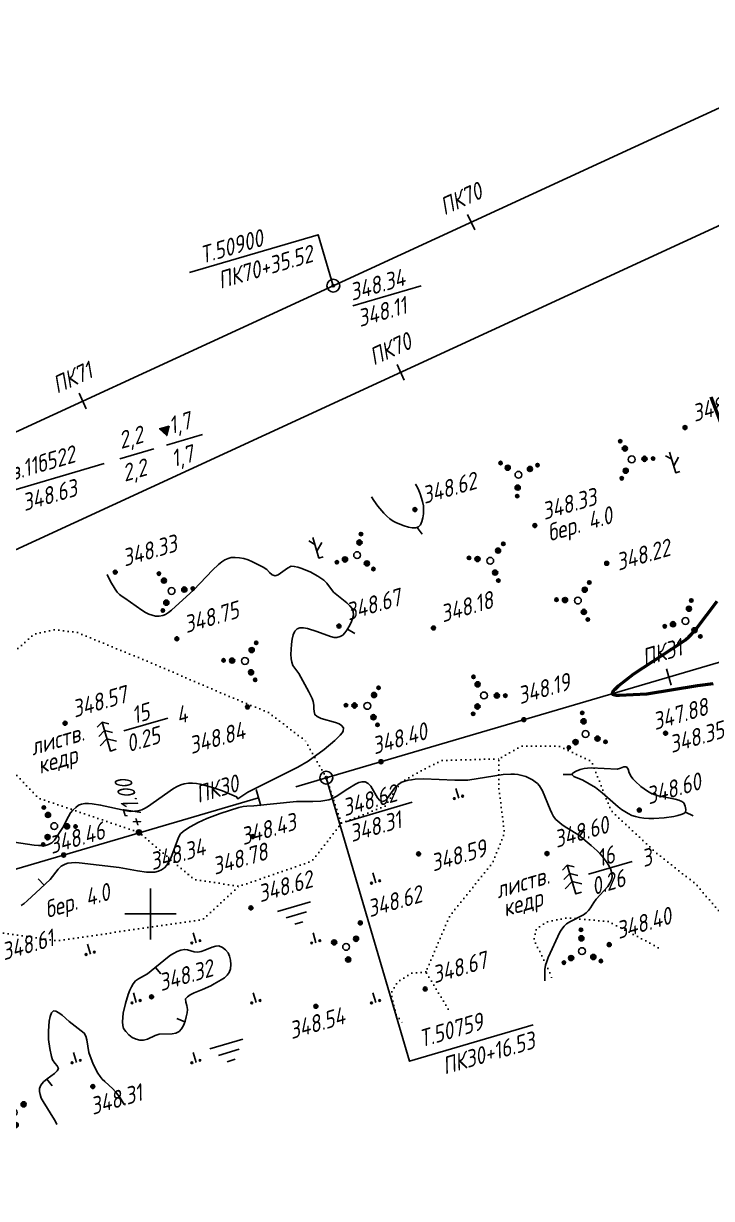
# Model space of a CAD drawing. Extents: x 1515794 to 1517806, y 2183977 to 2184820.
# Drawn here: x 1516770.3 to 1516931.2, y 2184333.5 to 2184608.2 of the extents above; entities that cross this region are included whole.
import ezdxf
from ezdxf.enums import TextEntityAlignment as Align

# ---------------------------------------------------------------- set-up
doc = ezdxf.new("R2010")
doc.units = 0
doc.linetypes.add('ИИDot', pattern=[1, 0, -1])
for name, color, linetype, lineweight in [('ИИ_БОЛОТО_025', 3, 'Continuous', 25), ('ИИ_ГЕОПУНКТ_025', 7, 'Continuous', 25), ('ИИ_ГЕОСЕТКА_025', 3, 'Continuous', 25), ('ИИ_КОНТУР_025', 7, 'ИИDot', 25), ('ИИ_ОТМЕТКА_025', 7, 'Continuous', 25), ('ИИ_ПИКЕТАЖ_025', 7, 'Continuous', 25), ('ИИ_РЕЛЬЕФ_025', 34, 'Continuous', 25), ('ИИ_РЕЛЬЕФ_050', 34, 'Continuous', 50), ('ИИ_СКВАЖИНА_025', 7, 'Continuous', 25), ('ИИ_ТЕКСТ_025', 7, 'Continuous', 25), ('ИИ_ТРАССА_АД_025', 1, 'Continuous', 25), ('ИИ_ТРАССА_ЛЭП_025', 7, 'Continuous', 25), ('ИИ_ТРАССА_ТРУБ_025', 7, 'Continuous', 25), ('ИИ_УГОДЬЯ_025', 7, 'Continuous', 25)]:
    doc.layers.add(name, color=color, linetype=linetype, lineweight=lineweight)
doc.styles.add('VNIPISIMPLEXCUR', font='simplex.shx', dxfattribs={"width": 0.8, "oblique": 15})

# ---------------------------------------------------------------- blocks, each defined once
blk = doc.blocks.new('ИИ053951')
at = {"linetype": 'Continuous', "lineweight": 25}
h = blk.add_hatch(color=0, dxfattribs=at)
edge = h.paths.add_edge_path()
edge.add_arc((-1.4, 0.53), 0.3, 0, 360)
h = blk.add_hatch(color=0, dxfattribs=at)
edge = h.paths.add_edge_path()
edge.add_arc((1.16, 0.95), 0.3, 0, 360)
h = blk.add_hatch(color=0, dxfattribs=at)
edge = h.paths.add_edge_path()
edge.add_arc((0.24, -1.48), 0.3, 0, 360)
at = {"color": 0, "linetype": 'Continuous', "lineweight": 25}
for centre, radius in [((-1.4, 0.53), 0.3), ((0, 0), 0.4), ((1.16, 0.95), 0.3), ((0.24, -1.48), 0.3)]:
    blk.add_circle(centre, radius, dxfattribs=at)
blk = doc.blocks.new('ИИ053952')
at = {"linetype": 'Continuous', "lineweight": 25}
h = blk.add_hatch(color=0, dxfattribs=at)
edge = h.paths.add_edge_path()
edge.add_arc((-1.31, 2.13), 0.2, 0, 360)
h = blk.add_hatch(color=0, dxfattribs=at)
edge = h.paths.add_edge_path()
edge.add_arc((-0.79, 1.28), 0.3, 0, 360)
h = blk.add_hatch(color=0, dxfattribs=at)
edge = h.paths.add_edge_path()
edge.add_arc((1.5, 0.04), 0.3, 0, 360)
h = blk.add_hatch(color=0, dxfattribs=at)
edge = h.paths.add_edge_path()
edge.add_arc((2.5, 0.07), 0.2, 0, 360)
h = blk.add_hatch(color=0, dxfattribs=at)
edge = h.paths.add_edge_path()
edge.add_arc((-0.71, -1.32), 0.3, 0, 360)
h = blk.add_hatch(color=0, dxfattribs=at)
edge = h.paths.add_edge_path()
edge.add_arc((-1.19, -2.2), 0.2, 0, 360)
at = {"color": 0, "linetype": 'Continuous', "lineweight": 25}
for centre, radius in [((-1.31, 2.13), 0.2), ((-0.79, 1.28), 0.3), ((0, 0), 0.4), ((1.5, 0.04), 0.3), ((2.5, 0.07), 0.2), ((-0.71, -1.32), 0.3), ((-1.19, -2.2), 0.2)]:
    blk.add_circle(centre, radius, dxfattribs=at)
blk = doc.blocks.new('ИИ05407')
at = {"linetype": 'Continuous', "lineweight": 25}
h = blk.add_hatch(color=0, dxfattribs=at)
edge = h.paths.add_edge_path()
edge.add_arc((-0.5, 0.1), 0.1, 0, 360)
h = blk.add_hatch(color=0, dxfattribs=at)
edge = h.paths.add_edge_path()
edge.add_arc((0.5, 0.1), 0.1, 0, 360)
at = {"color": 0, "linetype": 'Continuous', "lineweight": 25}
blk.add_lwpolyline([(0, 0), (0, 1.2)], dxfattribs=at)
for centre in [(-0.5, 0.1), (0.5, 0.1)]:
    blk.add_circle(centre, 0.1, dxfattribs=at)
blk = doc.blocks.new('PICKET')
at = {"color": 0, "linetype": 'Continuous', "lineweight": 25}
for p, q in [((-0.23, 0), (0.23, 0)), ((0, 0.23), (0, -0.23))]:
    blk.add_line(p, q, dxfattribs=at)
blk.add_circle((0, 0), 0.23, dxfattribs=at)
at = {"color": 0, "linetype": 'Continuous', "style": 'VNIPISIMPLEXCUR', "oblique": 15, "width": 0.8}
blk.add_attdef('OTMETKA', (1.25, 0.3), '', height=2, dxfattribs=at)
at = {"color": 8, "linetype": 'Continuous', "style": 'VNIPISIMPLEXCUR', "oblique": 15, "width": 0.8, "flags": 1}
blk.add_attdef('NOMER', (1.25, -2.7), '', height=2, dxfattribs=at)
blk = doc.blocks.new('ИИ053672А')
at = {"color": 0, "linetype": 'Continuous'}
for points in [[(0.7, 3.1), (0, 3.5), (-0.7, 3.1)], [(0, 3.5), (0, 0), (0.7, 0)], [(1, 0.92), (0, 1.5), (-1, 0.92)], [(0.85, 2.01), (0, 2.5), (-0.85, 2.01)]]:
    blk.add_lwpolyline(points, dxfattribs=at)
at = {"color": 0, "linetype": 'Continuous', "style": 'VNIPISIMPLEXCUR', "oblique": 15, "width": 0.8}
blk.add_attdef('RACE1', text='', height=2, dxfattribs=at).set_placement((-2, 2.25), align=Align.RIGHT)
blk.add_attdef('HEIGHT', (2, 2.25), '', height=2, dxfattribs=at)
blk.add_attdef('DISTANCE', text='', height=2, dxfattribs=at).set_placement((8.5, 1.75), align=Align.MIDDLE_LEFT)
blk.add_attdef('RACE2', text='', height=2, dxfattribs=at).set_placement((-2, 1.25), align=Align.TOP_RIGHT)
blk.add_attdef('THICKNESS', text='', height=2, dxfattribs=at).set_placement((2, 1.25), align=Align.TOP_LEFT)
blk = doc.blocks.new('ИИ05383')
at = {"color": 0, "linetype": 'Continuous', "lineweight": 25}
for points in [[(0, 1.66), (-0.59, 2.25)], [(0.5, 0), (0, 0), (0, 2.5)], [(0, 0.83), (0.83, 1.66)]]:
    blk.add_lwpolyline(points, dxfattribs=at)
blk = doc.blocks.new('ИИ05468')
at = {"color": 0, "linetype": 'Continuous', "lineweight": 25}
for points in [[(-2, 1), (2, 1)], [(-1.25, 0), (1.25, 0)], [(-0.5, -1), (0.5, -1)]]:
    blk.add_lwpolyline(points, dxfattribs=at)
blk = doc.blocks.new('ИИ050052Р')
at = {"linetype": 'Continuous', "lineweight": 25}
h = blk.add_hatch(color=0, dxfattribs=at)
edge = h.paths.add_edge_path()
edge.add_arc((0, 0), 0.15, 0, 360)
at = {"color": 0, "linetype": 'Continuous', "lineweight": 25}
for radius in [0.75, 0.15]:
    blk.add_circle((0, 0), radius, dxfattribs=at)
at = {"color": 0, "linetype": 'Continuous', "style": 'VNIPISIMPLEXCUR', "oblique": 15, "width": 0.8}
for tag, p in [('CENTRE', (1.45, 0.7)), ('HEIGHT', (1.45, -2.7))]:
    blk.add_attdef(tag, p, '', height=2, dxfattribs=at)
for tag, p in [('NUMBER', (-2, -1)), ('STATIONING', (-2, -4.4)), ('ALPHA', (-2, -7.8))]:
    blk.add_attdef(tag, text='', height=2, dxfattribs=at).set_placement(p, align=Align.RIGHT)
at = {"color": 253, "linetype": 'Continuous', "style": 'VNIPISIMPLEXCUR', "oblique": 15, "width": 0.8, "flags": 1}
blk.add_attdef('NOTE', text='', height=1.6, dxfattribs=at).set_placement((-2, -10.8), align=Align.RIGHT)
blk = doc.blocks.new('ИИ15001')
at = {"color": 0, "linetype": 'Continuous', "lineweight": 25}
blk.add_lwpolyline([(0, 1), (0, -1)], dxfattribs=at)
at = {"color": 0, "linetype": 'Continuous', "lineweight": 25, "style": 'VNIPISIMPLEXCUR', "oblique": 15, "width": 0.8}
blk.add_attdef('STATIONING', text='', height=2, dxfattribs=at).set_placement((0, 2), align=Align.CENTER)
at = {"color": 7, "linetype": 'Continuous', "lineweight": 25, "style": 'VNIPISIMPLEXCUR', "oblique": 15, "width": 0.8}
blk.add_attdef('HEIGHT', text='', height=2, dxfattribs=at).set_placement((0, -2), align=Align.TOP_CENTER)
blk = doc.blocks.new('ИИ15002')
at = {"linetype": 'Continuous', "lineweight": 25}
h = blk.add_hatch(color=0, dxfattribs=at)
edge = h.paths.add_edge_path()
edge.add_arc((0, 0), 0.3, 0, 360)
at = {"color": 0, "linetype": 'Continuous', "lineweight": 25}
blk.add_circle((0, 0), 0.3, dxfattribs=at)
at = {"color": 0, "linetype": 'Continuous', "style": 'VNIPISIMPLEXCUR', "oblique": 15, "width": 0.8}
blk.add_attdef('STATIONING', (1, 1.3), '', height=2, rotation=90, dxfattribs=at)
at = {"color": 7, "linetype": 'Continuous', "style": 'VNIPISIMPLEXCUR', "oblique": 15, "width": 0.8}
blk.add_attdef('HEIGHT', text='', height=2, dxfattribs=at).set_placement((0, -1.3), align=Align.TOP_CENTER)
blk = doc.blocks.new('ИИ053296')
at = {"color": 0, "linetype": 'Continuous', "lineweight": 25}
blk.add_lwpolyline([(0, 0), (1, 0)], dxfattribs=at)
blk = doc.blocks.new('ИИ05012')
at = {"color": 0, "linetype": 'Continuous', "flags": 128}
for points in [[(0, 3), (0, -3)], [(-3, 0), (3, 0)]]:
    blk.add_lwpolyline(points, dxfattribs=at)
blk = doc.blocks.new('ИИ25001')
at = {"linetype": 'Continuous'}
h = blk.add_hatch(color=0, dxfattribs=at)
edge = h.paths.add_edge_path()
edge.add_arc((0, 0), 0.5, 0, 360)
at = {"color": 0, "linetype": 'Continuous'}
for radius in [1, 0.5]:
    blk.add_circle((0, 0), radius, dxfattribs=at)
at = {"color": 0, "style": 'VNIPISIMPLEXCUR', "oblique": 15, "width": 0.8}
for tag, p in [('NUMBER', (2, 0.7)), ('STS', (14.22, 0.7)), ('EGWL', (38.32, 0.7)), ('TFS', (19.08, -1)), ('HEIGHT', (2, -2.7)), ('FS', (14.22, -2.7)), ('AGWL', (36.59, -2.7))]:
    blk.add_attdef(tag, p, '', height=2, dxfattribs=at)
at = {"color": 253, "style": 'VNIPISIMPLEXCUR', "oblique": 15, "width": 0.8, "flags": 1}
for tag, p in [('DATE', (-2.5, -0.8)), ('NOTE1', (-2.5, -3.2)), ('NOTE2', (-2.5, -5.6))]:
    blk.add_attdef(tag, text='', height=1.6, dxfattribs=at).set_placement(p, align=Align.RIGHT)
blk = doc.blocks.new('ИИ25002')
at = {"linetype": 'Continuous', "lineweight": 25}
blk.add_hatch(color=0, dxfattribs=at).paths.add_polyline_path([(0.58, 1), (-0.58, 1), (0, 0)])
at = {"color": 0, "linetype": 'Continuous', "lineweight": 25, "flags": 128}
blk.add_lwpolyline([(0.58, 1), (-0.58, 1), (0, 0)], close=True, dxfattribs=at)

msp = doc.modelspace()

# ---------------------------------------------------------------- linework, layer by layer
at = {"layer": 'ИИ_ГЕОПУНКТ_025'}
for points in [[(1516842.76, 2184546.92), (1516839.257, 2184558.846), (1516809.182, 2184550.011)], [(1516847.327, 2184542.186), (1516863.295, 2184546.877)], [(1516841.13, 2184431.86), (1516860.601, 2184365.577), (1516889.519, 2184374.072)], [(1516845.696, 2184421.573), (1516861.172, 2184426.119)]]:
    msp.add_lwpolyline(points, dxfattribs=at)
at = {"layer": 'ИИ_КОНТУР_025', "flags": 128}
msp.add_lwpolyline([(1516761.992, 2184439.559), (1516773.803, 2184427.101), (1516797.325, 2184419.074), (1516810.221, 2184408.086), (1516820.72, 2184406.447), (1516837.78, 2184412.348), (1516844.67, 2184421.2), (1516841.13, 2184431.86), (1516836.274, 2184440.463), (1516827.609, 2184447.1), (1516818.095, 2184451.034), (1516799.722, 2184458.902), (1516782.99, 2184465.787), (1516777.745, 2184466.509), (1516772.819, 2184465.459), (1516766.257, 2184459.558), (1516762.976, 2184453.657)], close=True, dxfattribs=at)
for points in [[(1516869.658, 2184377.707), (1516864.414, 2184386.441), (1516869.992, 2184399.554), (1516880.085, 2184412.109), (1516882.787, 2184418.897), (1516881.475, 2184429.388), (1516881.475, 2184436.273), (1516886.724, 2184439.224), (1516895.582, 2184439.224), (1516903.128, 2184435.617), (1516907.721, 2184424.143), (1516918.22, 2184414.307), (1516927.407, 2184407.095), (1516933.64, 2184399.882), (1516934.378, 2184396.729)], [(1516844.67, 2184421.2), (1516854.895, 2184425.221), (1516858.523, 2184430.766), (1516863.645, 2184433.645), (1516868.127, 2184435.885), (1516881.475, 2184436.273)], [(1516723.47, 2184402.766), (1516734.018, 2184400.438), (1516744.324, 2184399.689), (1516762.486, 2184395.937), (1516778.159, 2184393.734), (1516812.212, 2184398.669), (1516820.72, 2184406.447)], [(1516918.708, 2184392.123), (1516916.58, 2184393.325), (1516907.065, 2184398.243), (1516897.511, 2184399.071), (1516892.958, 2184398.243), (1516890.217, 2184396.52), (1516889.677, 2184393.981), (1516893.614, 2184385.785), (1516893.84, 2184384.814)], [(1516864.414, 2184386.441), (1516861.134, 2184386.165), (1516857.825, 2184384.108), (1516856.318, 2184381.527), (1516857.395, 2184376.58), (1516858.929, 2184374.553)]]:
    msp.add_lwpolyline(points, dxfattribs=at)
at = {"layer": 'ИИ_РЕЛЬЕФ_025', "elevation": 348.5}
for points in [[(1516851.717, 2184497.51), (1516852.239, 2184496.679), (1516853.158, 2184495.401), (1516854.547, 2184493.758), (1516855.26, 2184493.05), (1516855.997, 2184492.423), (1516856.763, 2184491.881), (1516857.568, 2184491.429), (1516859.359, 2184490.736), (1516860.316, 2184490.443), (1516861.239, 2184490.292), (1516862.052, 2184490.298), (1516862.685, 2184490.503), (1516863.161, 2184491.008), (1516863.493, 2184491.766), (1516863.707, 2184492.669), (1516863.828, 2184493.607), (1516863.883, 2184494.47), (1516863.827, 2184495.45), (1516863.626, 2184496.444), (1516863.051, 2184498.273), (1516862.764, 2184499.053), (1516862.435, 2184499.753), (1516861.958, 2184500.515), (1516861.955, 2184500.519)], [(1516765.051, 2184417.29), (1516772.864, 2184416.073), (1516773.848, 2184415.998), (1516774.738, 2184415.988), (1516775.512, 2184416.055), (1516776.15, 2184416.214), (1516776.975, 2184416.674), (1516777.58, 2184417.292), (1516779.508, 2184420.212), (1516780.831, 2184422.834), (1516781.316, 2184423.648), (1516781.909, 2184424.315), (1516782.546, 2184424.921), (1516783.227, 2184425.467), (1516783.917, 2184425.696), (1516784.686, 2184425.815), (1516785.524, 2184425.839), (1516786.422, 2184425.782), (1516788.354, 2184425.484), (1516794.483, 2184424.134), (1516795.443, 2184423.992), (1516797.046, 2184424.107), (1516798.042, 2184424.376), (1516798.646, 2184424.661), (1516799.336, 2184425.074), (1516805.418, 2184429.328), (1516806.299, 2184429.815), (1516807.141, 2184430.195), (1516807.931, 2184430.439), (1516808.894, 2184430.583), (1516809.834, 2184430.599), (1516810.755, 2184430.515), (1516811.66, 2184430.354), (1516814.316, 2184429.68), (1516816.846, 2184428.803), (1516820.141, 2184427.383), (1516820.49, 2184426.899), (1516822.799, 2184428.475), (1516834.511, 2184434.325), (1516836.869, 2184435.772), (1516840.613, 2184438.485), (1516843.153, 2184440.595), (1516844.399, 2184441.821), (1516844.823, 2184442.336), (1516845.087, 2184442.766), (1516845.172, 2184443.494), (1516844.719, 2184444.084), (1516844.149, 2184444.435), (1516843.26, 2184444.757), (1516839.936, 2184445.75), (1516839.026, 2184446.159), (1516838.424, 2184446.642), (1516838.265, 2184447.337), (1516838.203, 2184448.039), (1516838.201, 2184448.809), (1516838.088, 2184449.66), (1516837.831, 2184450.371), (1516837.074, 2184451.963), (1516834.706, 2184456.272), (1516834.248, 2184456.879), (1516833.76, 2184457.456), (1516833.331, 2184458.092), (1516833.054, 2184458.875), (1516832.94, 2184459.697), (1516832.879, 2184460.725), (1516832.883, 2184461.878), (1516832.965, 2184463.077), (1516833.137, 2184464.238), (1516833.412, 2184465.283), (1516833.803, 2184466.129), (1516834.323, 2184466.695), (1516834.951, 2184466.916), (1516835.771, 2184466.91), (1516836.737, 2184466.728), (1516838.915, 2184466.03), (1516842.095, 2184464.896), (1516842.943, 2184464.692), (1516843.606, 2184464.659), (1516844.402, 2184464.852), (1516844.972, 2184465.21), (1516845.489, 2184465.757), (1516845.947, 2184466.364), (1516846.44, 2184467.148), (1516846.902, 2184468.042), (1516847.267, 2184468.98), (1516847.47, 2184469.896), (1516847.443, 2184470.723), (1516847.154, 2184471.422), (1516846.637, 2184472.09), (1516845.953, 2184472.735), (1516842.804, 2184475.258), (1516841.272, 2184477.397), (1516840.546, 2184478.063), (1516839.134, 2184479.002), (1516837.337, 2184479.986), (1516836.377, 2184480.432), (1516835.419, 2184480.814), (1516834.498, 2184481.105), (1516833.646, 2184481.281), (1516832.897, 2184481.315), (1516832.099, 2184480.894), (1516829.843, 2184479.282), (1516829.163, 2184479.078), (1516828.477, 2184479.324), (1516827.86, 2184479.869), (1516827.201, 2184480.519), (1516826.392, 2184481.082), (1516823.872, 2184482.353), (1516822.889, 2184482.778), (1516821.875, 2184483.103), (1516820.854, 2184483.267), (1516819.848, 2184483.361), (1516818.882, 2184483.391), (1516818.153, 2184483.162), (1516817.424, 2184482.803), (1516816.696, 2184482.33), (1516815.967, 2184481.76), (1516814.51, 2184480.397), (1516810.141, 2184475.763), (1516804.929, 2184471.018), (1516804.215, 2184470.477), (1516803.53, 2184470.054), (1516802.882, 2184469.779), (1516802.025, 2184469.622), (1516801.231, 2184469.666), (1516800.447, 2184469.859), (1516799.623, 2184470.146), (1516798.836, 2184470.509), (1516798.021, 2184471.006), (1516794.049, 2184473.852), (1516793.425, 2184474.231), (1516792.811, 2184474.672), (1516792.218, 2184475.271), (1516791.745, 2184475.926), (1516790.697, 2184477.723), (1516789.916, 2184479.346)], [(1516892.246, 2184384.346), (1516892.262, 2184387.014), (1516892.414, 2184388.007), (1516892.665, 2184388.905), (1516893.005, 2184389.804), (1516895.745, 2184395.723), (1516896.172, 2184396.463), (1516896.717, 2184397.146), (1516897.325, 2184397.664), (1516898.065, 2184398.131), (1516901.274, 2184399.81), (1516901.875, 2184400.259), (1516902.435, 2184400.854), (1516902.872, 2184401.461), (1516903.672, 2184402.684), (1516904.263, 2184403.437), (1516906.923, 2184406.465), (1516907.439, 2184407.215), (1516907.806, 2184407.957), (1516907.978, 2184408.689), (1516907.902, 2184409.514), (1516907.678, 2184410.337), (1516907.272, 2184411.152), (1516906.759, 2184411.954), (1516905.607, 2184413.511), (1516905.065, 2184414.164), (1516904.451, 2184414.798), (1516903.072, 2184416.026), (1516900.18, 2184418.448), (1516898.574, 2184419.426), (1516896.939, 2184420.373), (1516896.194, 2184420.923), (1516894.801, 2184422.127), (1516894.285, 2184422.825), (1516893.838, 2184423.595), (1516893.444, 2184424.422), (1516891.709, 2184428.803), (1516891.009, 2184429.958), (1516890.501, 2184430.508), (1516889.96, 2184430.922), (1516889.317, 2184431.346), (1516888.582, 2184431.753), (1516887.765, 2184432.119), (1516886.877, 2184432.419), (1516885.928, 2184432.626), (1516885.155, 2184432.705), (1516884.312, 2184432.718), (1516882.454, 2184432.585), (1516874.215, 2184431.301), (1516871.179, 2184431.323), (1516863.834, 2184431.573), (1516861.937, 2184431.491), (1516861.06, 2184431.397), (1516860.241, 2184431.259), (1516859.486, 2184431.072), (1516858.804, 2184430.831), (1516857.916, 2184430.278), (1516857.166, 2184429.509), (1516855.388, 2184427.013), (1516854.836, 2184426.489), (1516854.245, 2184426.303), (1516853.667, 2184426.555), (1516853.131, 2184427.177), (1516851.521, 2184429.854), (1516850.89, 2184430.522), (1516850.193, 2184430.911), (1516849.5, 2184430.918), (1516848.741, 2184430.711), (1516847.929, 2184430.336), (1516846.189, 2184429.257), (1516843.467, 2184427.486), (1516842.577, 2184427.034), (1516841.714, 2184426.725), (1516840.772, 2184426.523), (1516839.831, 2184426.399), (1516837.951, 2184426.318), (1516834.193, 2184426.301), (1516824.182, 2184425.313), (1516822.577, 2184425.227), (1516821.684, 2184425.106), (1516820.652, 2184424.863), (1516816.336, 2184423.491), (1516813.221, 2184422.3), (1516811.172, 2184421.379), (1516809.284, 2184420.371), (1516808.438, 2184419.838), (1516807.676, 2184419.289), (1516807.014, 2184418.723), (1516806.59, 2184417.848), (1516804.758, 2184413.054), (1516804.332, 2184412.196), (1516803.847, 2184411.434), (1516803.286, 2184410.792), (1516802.633, 2184410.298), (1516801.881, 2184409.983), (1516801.036, 2184409.812), (1516800.113, 2184409.763), (1516799.127, 2184409.813), (1516797.025, 2184410.118), (1516792.702, 2184410.91), (1516783.353, 2184411.99), (1516782.412, 2184412.018), (1516781.538, 2184411.982), (1516780.745, 2184411.871), (1516780.046, 2184411.672), (1516779.135, 2184411.161), (1516778.415, 2184410.469), (1516776.585, 2184408.086), (1516774.306, 2184405.979), (1516771.224, 2184403.054), (1516770.508, 2184402.469), (1516769.831, 2184401.992)], [(1516778.138, 2184350.808), (1516778.043, 2184351.035), (1516777.598, 2184351.865), (1516774.924, 2184356.149), (1516774.51, 2184356.972), (1516774.207, 2184357.762), (1516774.045, 2184358.512), (1516774.053, 2184359.213), (1516774.406, 2184359.992), (1516775.037, 2184360.739), (1516775.88, 2184361.437), (1516777.604, 2184362.717), (1516778.219, 2184363.303), (1516778.492, 2184363.858), (1516778.211, 2184364.526), (1516777.655, 2184365.135), (1516777.121, 2184365.914), (1516776.882, 2184366.661), (1516776.47, 2184368.55), (1516776.207, 2184370.655), (1516776.154, 2184371.67), (1516776.164, 2184372.598), (1516776.371, 2184374.916), (1516776.585, 2184376.023), (1516776.908, 2184376.883), (1516777.366, 2184377.337), (1516777.916, 2184377.301), (1516778.601, 2184376.921), (1516779.376, 2184376.311), (1516781.016, 2184374.863), (1516784.543, 2184372.163), (1516784.893, 2184371.431), (1516785.129, 2184370.562), (1516785.63, 2184367.642), (1516785.89, 2184366.735), (1516786.545, 2184365.086), (1516787.314, 2184363.497), (1516787.753, 2184362.744), (1516788.234, 2184362.028), (1516788.773, 2184361.396), (1516789.356, 2184360.823), (1516791.264, 2184359.131), (1516791.881, 2184358.435), (1516792.914, 2184356.977), (1516793.849, 2184355.426)]]:
    msp.add_lwpolyline(points, dxfattribs=at)
for points in [[(1516909.142, 2184433.86), (1516903.091, 2184434.17), (1516902.218, 2184434.128), (1516901.446, 2184434.016), (1516900.462, 2184433.751), (1516899.523, 2184433.394), (1516898.819, 2184432.998), (1516898.538, 2184432.619), (1516899.008, 2184432.174), (1516901.095, 2184431.278), (1516904.094, 2184429.582), (1516905.616, 2184428.358), (1516909.352, 2184425.061), (1516910.119, 2184424.469), (1516910.902, 2184423.931), (1516911.704, 2184423.46), (1516912.531, 2184423.07), (1516913.385, 2184422.775), (1516914.333, 2184422.567), (1516915.396, 2184422.431), (1516916.541, 2184422.362), (1516917.736, 2184422.353), (1516920.14, 2184422.496), (1516922.346, 2184422.813), (1516923.29, 2184423.023), (1516924.086, 2184423.259), (1516924.699, 2184423.516), (1516925.097, 2184423.788), (1516925.205, 2184424.472), (1516925.025, 2184425.221), (1516924.719, 2184425.989), (1516924.244, 2184426.322), (1516923.563, 2184426.592), (1516922.723, 2184426.816), (1516918.724, 2184427.637), (1516917.803, 2184427.916), (1516917.009, 2184428.261), (1516916.214, 2184428.731), (1516915.438, 2184429.266), (1516914.697, 2184429.845), (1516913.377, 2184431.05), (1516912.828, 2184431.634), (1516912.372, 2184432.177), (1516911.947, 2184433.046), (1516911.694, 2184433.885), (1516911.303, 2184434.406), (1516910.665, 2184434.416), (1516909.904, 2184434.138)], [(1516814.145, 2184383.188), (1516812.223, 2184382.357), (1516810.206, 2184381.539), (1516809.339, 2184381.11), (1516808.661, 2184380.657), (1516808.243, 2184380.167), (1516808.275, 2184379.395), (1516808.531, 2184378.593), (1516808.693, 2184377.685), (1516808.584, 2184376.875), (1516808.39, 2184375.923), (1516808.109, 2184374.92), (1516807.741, 2184373.956), (1516807.284, 2184373.124), (1516806.735, 2184372.513), (1516805.978, 2184372.138), (1516805.068, 2184371.988), (1516802.076, 2184371.919), (1516801.163, 2184371.565), (1516799.323, 2184370.755), (1516798.427, 2184370.502), (1516797.566, 2184370.483), (1516796.68, 2184370.713), (1516795.759, 2184371.124), (1516794.963, 2184371.752), (1516794.292, 2184372.508), (1516793.693, 2184373.262), (1516793.531, 2184373.956), (1516793.481, 2184374.807), (1516793.533, 2184375.778), (1516793.671, 2184376.836), (1516794.158, 2184379.065), (1516794.837, 2184381.212), (1516795.215, 2184382.166), (1516795.601, 2184382.992), (1516795.983, 2184383.655), (1516796.561, 2184384.333), (1516797.223, 2184384.825), (1516799.349, 2184385.979), (1516804.041, 2184389.844), (1516804.744, 2184390.351), (1516805.387, 2184390.757), (1516806.294, 2184391.238), (1516807.109, 2184391.52), (1516807.948, 2184391.702), (1516808.691, 2184391.632), (1516810.249, 2184391.173), (1516811.09, 2184391.09), (1516811.871, 2184391.236), (1516812.727, 2184391.543), (1516814.481, 2184392.271), (1516815.288, 2184392.507), (1516815.99, 2184392.535), (1516816.828, 2184392.142), (1516817.567, 2184391.617), (1516818.189, 2184390.939), (1516818.494, 2184390.167), (1516818.7, 2184389.206), (1516818.777, 2184388.165), (1516818.699, 2184387.155), (1516818.436, 2184386.286), (1516817.993, 2184385.659), (1516817.354, 2184385.111), (1516816.584, 2184384.617), (1516814.915, 2184383.682)]]:
    msp.add_lwpolyline(points, close=True, dxfattribs=at)
at = {"layer": 'ИИ_РЕЛЬЕФ_050', "elevation": 348}
for points in [[(1516933.976, 2184513.255), (1516931.138, 2184520.853)], [(1516931.614, 2184453.84), (1516927.902, 2184453.34), (1516916.034, 2184451.397), (1516909.663, 2184451.07), (1516908.869, 2184451.113), (1516908.303, 2184451.239), (1516908.024, 2184451.47), (1516908.128, 2184451.949), (1516908.65, 2184452.598), (1516909.458, 2184453.351), (1516913.061, 2184456.17), (1516924.36, 2184463.548), (1516925.129, 2184464.14), (1516925.907, 2184464.819), (1516926.487, 2184465.401), (1516927.686, 2184466.796), (1516932.509, 2184473.147)]]:
    msp.add_lwpolyline(points, dxfattribs=at)
at = {"layer": 'ИИ_СКВАЖИНА_025', "flags": 128}
for points in [[(1516803.75, 2184509.64), (1516812.2, 2184512.123)], [(1516792.852, 2184506.439), (1516800.851, 2184508.789)], [(1516737.702, 2184498.348), (1516763.765, 2184497.894), (1516789.24, 2184505.378)]]:
    msp.add_lwpolyline(points, dxfattribs=at)
at = {"layer": 'ИИ_ТРАССА_АД_025'}
msp.add_lwpolyline([(1516975.84, 2184608.227), (1516842.76, 2184546.92), (1516740.491, 2184499.819, -0.0364897), (1516699.506, 2184484.457), (1516699.506, 2184484.457), (1516499.855, 2184425.826)], format="xyb", dxfattribs=at)
at = {"layer": 'ИИ_ТРАССА_ЛЭП_025'}
msp.add_lwpolyline([(1516986.302, 2184585.512), (1516729.358, 2184467.168), (1515847.358, 2184208.185)], dxfattribs=at)
at = {"layer": 'ИИ_ТРАССА_ТРУБ_025', "color": 4}
for points in [[(1516833.976, 2184429.757), (1516841.13, 2184431.86), (1517127.98, 2184516.17), (1517304.984, 2184568.194)], [(1516354.359, 2184288.8), (1516598.64, 2184360.59), (1516825.275, 2184427.2)]]:
    msp.add_lwpolyline(points, dxfattribs=at)
at = {"layer": 'ИИ_УГОДЬЯ_025'}
for points in [[(1516793.797, 2184442.808), (1516804.061, 2184445.823)], [(1516902.414, 2184409.285), (1516912.678, 2184412.3)]]:
    msp.add_lwpolyline(points, dxfattribs=at)

# ---------------------------------------------------------------- block references
at = {"layer": 'ИИ_БОЛОТО_025', "xscale": 2, "yscale": 2, "zscale": 2, "rotation": 16.37083333333333}
for p in [(1516834.138, 2184399.802), (1516818.332, 2184367.653)]:
    msp.add_blockref('ИИ05468', p, dxfattribs=at)
at = {"layer": 'ИИ_ГЕОПУНКТ_025'}
ref = msp.add_blockref('ИИ050052Р', (1516842.76, 2184546.92, 348.11), dxfattribs=dict(at, xscale=2, yscale=2, zscale=2, rotation=16.37083333333333))
ref.add_attrib('NUMBER', 'Т.50900', dxfattribs={"layer": '0', "color": 0, "linetype": 'Continuous', "height": 4, "rotation": 16.37083, "style": 'VNIPISIMPLEXCUR', "oblique": 15, "width": 0.8}).set_placement((1516826.657, 2184556.284), align=Align.RIGHT)
ref.add_attrib('CENTRE', '348.34', (1516847.167, 2184543.359), dxfattribs={"layer": '0', "color": 0, "linetype": 'Continuous', "height": 4, "rotation": 16.37083, "style": 'VNIPISIMPLEXCUR', "oblique": 15, "width": 0.8})
ref.add_attrib('HEIGHT', '348.11', (1516849.031, 2184537.233), dxfattribs={"layer": '0', "color": 0, "linetype": 'Continuous', "height": 4, "rotation": 16.37083, "style": 'VNIPISIMPLEXCUR', "oblique": 15, "width": 0.8})
ref.add_attrib('STATIONING', 'ПК70+35.52', dxfattribs={"layer": '0', "color": 0, "linetype": 'Continuous', "height": 4, "rotation": 16.37083, "style": 'VNIPISIMPLEXCUR', "oblique": 15, "width": 0.8}).set_placement((1516838.305, 2184552.586), align=Align.RIGHT)
ref = msp.add_blockref('ИИ050052Р', (1516841.13, 2184431.86, 348.31), dxfattribs=dict(at, xscale=2, yscale=2, zscale=2, rotation=16.37083333333333))
ref.add_attrib('NUMBER', 'Т.50759', dxfattribs={"layer": '0', "color": 0, "linetype": 'Continuous', "height": 4, "rotation": 16.37083, "style": 'VNIPISIMPLEXCUR', "oblique": 15, "width": 0.8}).set_placement((1516878.074, 2184373.093), align=Align.RIGHT)
ref.add_attrib('CENTRE', '348.62', (1516845.465, 2184422.812), dxfattribs={"layer": '0', "color": 0, "linetype": 'Continuous', "height": 4, "rotation": 16.37083, "style": 'VNIPISIMPLEXCUR', "oblique": 15, "width": 0.8})
ref.add_attrib('HEIGHT', '348.31', (1516847.122, 2184416.792), dxfattribs={"layer": '0', "color": 0, "linetype": 'Continuous', "height": 4, "rotation": 16.37083, "style": 'VNIPISIMPLEXCUR', "oblique": 15, "width": 0.8})
ref.add_attrib('STATIONING', 'ПК30+16.53', dxfattribs={"layer": '0', "color": 0, "linetype": 'Continuous', "height": 4, "rotation": 16.37083, "style": 'VNIPISIMPLEXCUR', "oblique": 15, "width": 0.8}).set_placement((1516890.193, 2184368.677), align=Align.RIGHT)
at = {"layer": 'ИИ_ГЕОСЕТКА_025', "xscale": 2, "yscale": 2, "zscale": 2}
msp.add_blockref('ИИ05012', (1516800, 2184400), dxfattribs=at)
at = {"layer": 'ИИ_ОТМЕТКА_025', "xscale": 2, "yscale": 2, "zscale": 2, "rotation": 16.37083333333333}
for p, values in [((1516925, 2184513.75, 348.05), {'OTMETKA': '348.05'}), ((1516861.85, 2184494.57, 348.62), {'OTMETKA': '348.62'}), ((1516889.89, 2184490.83, 348.33), {'OTMETKA': '348.33'}), ((1516791.79, 2184479.93, 348.33), {'OTMETKA': '348.33'}), ((1516844.09, 2184467.32, 348.67), {'OTMETKA': '348.67'}), ((1516806.19, 2184464.36, 348.75), {'OTMETKA': '348.75'}), ((1516866.18, 2184466.87, 348.18), {'OTMETKA': '348.18'}), ((1516780.06, 2184444.6, 348.57), {'OTMETKA': '348.57'}), ((1516914.305, 2184424.292, 348.6), {'OTMETKA': '348.60'}), ((1516892.72, 2184414.14, 348.6), {'OTMETKA': '348.60'}), ((1516823.5, 2184401.42, 348.62), {'OTMETKA': '348.62'}), ((1516849.08, 2184397.92, 348.62), {'OTMETKA': '348.62'}), ((1516907.28, 2184392.84, 348.4), {'OTMETKA': '348.40'}), ((1516864.25, 2184382.47, 348.67), {'OTMETKA': '348.67'}), ((1516800.28, 2184380.63, 348.32), {'OTMETKA': '348.32'})]:
    msp.add_blockref('PICKET', p, dxfattribs=at).add_auto_attribs(values)
at = {"layer": 'ИИ_ОТМЕТКА_025'}
ref = msp.add_blockref('PICKET', (1516906.69, 2184481.99, 348.22), dxfattribs=dict(at, xscale=2, yscale=2, zscale=2, rotation=16.37083333333333))
ref.add_attrib('OTMETKA', '348.22', (1516909.465, 2184480.246, 348.22), dxfattribs={"layer": '0', "color": 0, "linetype": 'Continuous', "height": 4, "rotation": 16.37083, "style": 'VNIPISIMPLEXCUR', "oblique": 15, "width": 0.8})
ref = msp.add_blockref('PICKET', (1516887.318, 2184445.435, 348.19), dxfattribs=dict(at, xscale=2, yscale=2, zscale=2, rotation=16.37083333333333))
ref.add_attrib('OTMETKA', '348.19', (1516886.445, 2184449.016, 348.19), dxfattribs={"layer": '0', "color": 0, "linetype": 'Continuous', "height": 4, "rotation": 16.37083, "style": 'VNIPISIMPLEXCUR', "oblique": 15, "width": 0.8})
ref = msp.add_blockref('PICKET', (1516822.71, 2184448.4, 348.84), dxfattribs=dict(at, xscale=2, yscale=2, zscale=2, rotation=16.37083333333333))
ref.add_attrib('OTMETKA', '348.84', (1516809.61, 2184437.368, 348.84), dxfattribs={"layer": '0', "color": 0, "linetype": 'Continuous', "height": 4, "rotation": 16.37083, "style": 'VNIPISIMPLEXCUR', "oblique": 15, "width": 0.8})
ref = msp.add_blockref('PICKET', (1516853.923, 2184435.606, 348.4), dxfattribs=dict(at, xscale=2, yscale=2, zscale=2, rotation=16.37083333333333))
ref.add_attrib('OTMETKA', '348.40', (1516852.405, 2184437.268, 348.4), dxfattribs={"layer": '0', "color": 0, "linetype": 'Continuous', "height": 4, "rotation": 16.37083, "style": 'VNIPISIMPLEXCUR', "oblique": 15, "width": 0.8})
ref = msp.add_blockref('PICKET', (1516920.45, 2184442.26, 348.35), dxfattribs=dict(at, xscale=2, yscale=2, zscale=2, rotation=16.37083333333333))
ref.add_attrib('OTMETKA', '348.35', (1516921.88, 2184437.619, 348.35), dxfattribs={"layer": '0', "color": 0, "linetype": 'Continuous', "height": 4, "rotation": 16.37083, "style": 'VNIPISIMPLEXCUR', "oblique": 15, "width": 0.8})
ref = msp.add_blockref('PICKET', (1516779.733, 2184413.785, 348.46), dxfattribs=dict(at, xscale=2, yscale=2, zscale=2, rotation=16.37083333333333))
ref.add_attrib('OTMETKA', '348.46', (1516776.928, 2184413.997, 348.46), dxfattribs={"layer": '0', "color": 0, "linetype": 'Continuous', "height": 4, "rotation": 16.37083, "style": 'VNIPISIMPLEXCUR', "oblique": 15, "width": 0.8})
ref = msp.add_blockref('PICKET', (1516823.97, 2184418.11, 348.78), dxfattribs=dict(at, xscale=2, yscale=2, zscale=2, rotation=16.37083333333333))
ref.add_attrib('OTMETKA', '348.78', (1516815.068, 2184409.122, 348.78), dxfattribs={"layer": '0', "color": 0, "linetype": 'Continuous', "height": 4, "rotation": 16.37083, "style": 'VNIPISIMPLEXCUR', "oblique": 15, "width": 0.8})
ref = msp.add_blockref('PICKET', (1516862.71, 2184414.06, 348.59), dxfattribs=dict(at, xscale=2, yscale=2, zscale=2, rotation=16.37083333333333))
ref.add_attrib('OTMETKA', '348.59', (1516866.147, 2184409.902, 348.59), dxfattribs={"layer": '0', "color": 0, "linetype": 'Continuous', "height": 4, "rotation": 16.37083, "style": 'VNIPISIMPLEXCUR', "oblique": 15, "width": 0.8})
ref = msp.add_blockref('PICKET', (1516763.31, 2184390.27, 348.61), dxfattribs=dict(at, xscale=2, yscale=2, zscale=2, rotation=16.37083333333333))
ref.add_attrib('OTMETKA', '348.61', (1516765.802, 2184389.137, 348.61), dxfattribs={"layer": '0', "color": 0, "linetype": 'Continuous', "height": 4, "rotation": 16.37083, "style": 'VNIPISIMPLEXCUR', "oblique": 15, "width": 0.8})
ref = msp.add_blockref('PICKET', (1516838.71, 2184378.41, 348.54), dxfattribs=dict(at, xscale=2, yscale=2, zscale=2, rotation=16.37083333333333))
ref.add_attrib('OTMETKA', '348.54', (1516833.036, 2184370.695, 348.54), dxfattribs={"layer": '0', "color": 0, "linetype": 'Continuous', "height": 4, "rotation": 16.37083, "style": 'VNIPISIMPLEXCUR', "oblique": 15, "width": 0.8})
ref = msp.add_blockref('PICKET', (1516786.54, 2184359.65, 348.31), dxfattribs=dict(at, xscale=2, yscale=2, zscale=2, rotation=16.37083333333333))
ref.add_attrib('OTMETKA', '348.31', (1516786.536, 2184352.987, 348.31), dxfattribs={"layer": '0', "color": 0, "linetype": 'Continuous', "height": 4, "rotation": 16.37083, "style": 'VNIPISIMPLEXCUR', "oblique": 15, "width": 0.8})
at = {"layer": 'ИИ_ПИКЕТАЖ_025', "color": 1, "xscale": 2, "yscale": 2, "zscale": 2}
for p, rotation, values in [((1516875.017, 2184561.78), 24.73439999999998, {'STATIONING': 'ПК70'}), ((1516784.189, 2184519.945), 24.72869999999999, {'STATIONING': 'ПК71'})]:
    msp.add_blockref('ИИ15001', p, dxfattribs=dict(at, rotation=rotation)).add_auto_attribs(values)
at = {"layer": 'ИИ_ПИКЕТАЖ_025', "xscale": 2, "yscale": 2, "zscale": 2, "rotation": 24.72999999999999}
msp.add_blockref('ИИ15001', (1516858.502, 2184526.65), dxfattribs=at).add_auto_attribs({'STATIONING': 'ПК70'})
at = {"layer": 'ИИ_ПИКЕТАЖ_025', "color": 4}
ref = msp.add_blockref('ИИ15001', (1516921.217, 2184455.399, 347.88), dxfattribs=dict(at, xscale=2, yscale=2, zscale=2, rotation=16.37894290999999))
ref.add_attrib('STATIONING', 'ПК31', dxfattribs={"layer": '0', "color": 0, "linetype": 'Continuous', "lineweight": 25, "height": 4, "rotation": 16.37894, "style": 'VNIPISIMPLEXCUR', "oblique": 15, "width": 0.8}).set_placement((1516920.089, 2184459.237), align=Align.CENTER)
ref.add_attrib('HEIGHT', '347.88', dxfattribs={"layer": '0', "color": 7, "linetype": 'Continuous', "lineweight": 25, "height": 4, "rotation": 16.37894, "style": 'VNIPISIMPLEXCUR', "oblique": 15, "width": 0.8}).set_placement((1516923.208, 2184448.666), align=Align.TOP_CENTER)
ref = msp.add_blockref('ИИ15002', (1516797.325, 2184419.074, 348.34), dxfattribs=dict(at, xscale=1.999999999999999, yscale=1.999999999999999, zscale=1.999999999999999, rotation=16.37083333333334))
ref.add_attrib('STATIONING', '+71.00', (1516798.81, 2184420.517, 348.34), dxfattribs={"layer": '0', "color": 0, "linetype": 'Continuous', "height": 4, "rotation": 106.37083, "style": 'VNIPISIMPLEXCUR', "oblique": 15, "width": 0.8})
ref.add_attrib('HEIGHT', '348.34', dxfattribs={"layer": '0', "color": 7, "linetype": 'Continuous', "height": 4, "rotation": 16.37083, "style": 'VNIPISIMPLEXCUR', "oblique": 15, "width": 0.8}).set_placement((1516805.676, 2184415.905, 348.5), align=Align.TOP_CENTER)
ref = msp.add_blockref('ИИ15001', (1516825.275, 2184427.2, 348.43), dxfattribs=dict(at, xscale=2, yscale=2, zscale=2, rotation=16.37853830000001))
ref.add_attrib('STATIONING', 'ПК30', dxfattribs={"layer": '0', "color": 0, "linetype": 'Continuous', "lineweight": 25, "height": 4, "rotation": 16.37854, "style": 'VNIPISIMPLEXCUR', "oblique": 15, "width": 0.8}).set_placement((1516816.056, 2184427.336), align=Align.CENTER)
ref.add_attrib('HEIGHT', '348.43', dxfattribs={"layer": '0', "color": 7, "linetype": 'Continuous', "lineweight": 25, "height": 4, "rotation": 16.37854, "style": 'VNIPISIMPLEXCUR', "oblique": 15, "width": 0.8}).set_placement((1516826.909, 2184421.76), align=Align.TOP_CENTER)
at = {"layer": 'ИИ_РЕЛЬЕФ_025', "xscale": 2, "yscale": 2, "zscale": 2}
for p, rotation in [((1516862.368, 2184490.401, 348.5), 307.1766434884968), ((1516846.091, 2184466.593, 348.5), 329.4947063584969), ((1516898.538, 2184432.619, 348.5), 179.1033677601903), ((1516925.097, 2184423.788, 348.5), 335.1669959673612), ((1516900.377, 2184418.283, 348.5), 56.4730223384969), ((1516775.16, 2184406.768, 348.5), 132.7449018684969), ((1516801.216, 2184387.517, 348.5), 309.4833572084969), ((1516808.065, 2184374.803, 348.5), 158.3523251884969), ((1516775.829, 2184361.395, 348.5), 306.7836110684969)]:
    msp.add_blockref('ИИ053296', p, dxfattribs=dict(at, rotation=rotation))
at = {"layer": 'ИИ_СКВАЖИНА_025'}
ref = msp.add_blockref('ИИ25001', (1516737.702, 2184498.348, 348.63), dxfattribs=dict(at, xscale=1.999999999999999, yscale=1.999999999999999, zscale=1.999999999999999, rotation=16.37076308849691))
ref.add_attrib('NUMBER', 'Скв.11б522', (1516763.213, 2184499.979, 1.13), dxfattribs={"layer": '0', "color": 0, "height": 4, "rotation": 16.37076, "style": 'VNIPISIMPLEXCUR', "oblique": 15, "width": 0.8})
ref.add_attrib('HEIGHT', '348.63', (1516770.598, 2184494.166, 1.13), dxfattribs={"layer": '0', "color": 0, "height": 4, "rotation": 16.37076, "style": 'VNIPISIMPLEXCUR', "oblique": 15, "width": 0.8})
ref.add_attrib('STS', '2,2', (1516793.157, 2184508.717, 1.13), dxfattribs={"layer": '0', "color": 0, "height": 4, "rotation": 16.37076, "style": 'VNIPISIMPLEXCUR', "oblique": 15, "width": 0.8})
ref.add_attrib('FS', '2,2', (1516794.01, 2184501.052, 1.13), dxfattribs={"layer": '0', "color": 0, "height": 4, "rotation": 16.37076, "style": 'VNIPISIMPLEXCUR', "oblique": 15, "width": 0.8})
ref.add_attrib('EGWL', '1,7', (1516804.854, 2184512.153, 1.13), dxfattribs={"layer": '0', "color": 0, "height": 4, "rotation": 16.37076, "style": 'VNIPISIMPLEXCUR', "oblique": 15, "width": 0.8})
ref.add_attrib('AGWL', '1,7', (1516805.457, 2184504.415, 1.13), dxfattribs={"layer": '0', "color": 0, "height": 4, "rotation": 16.37076, "style": 'VNIPISIMPLEXCUR', "oblique": 15, "width": 0.8})
at = {"layer": 'ИИ_СКВАЖИНА_025', "xscale": 2, "yscale": 2, "zscale": 2, "rotation": 16.37076308849691}
msp.add_blockref('ИИ25002', (1516803.833, 2184511.86), dxfattribs=at)
at = {"layer": 'ИИ_УГОДЬЯ_025', "xscale": 2, "yscale": 2, "zscale": 2}
for name, p, rotation in [('ИИ053952', (1516912.531, 2184506.306), 120.6202483198762), ('ИИ05383', (1516922.813, 2184503.176), 16.37083333333333), ('ИИ053952', (1516886.055, 2184502.706), 265.1053547850923), ('ИИ05383', (1516839.42, 2184483.237), 16.37083333333333), ('ИИ053952', (1516848.335, 2184483.917), 77.94329882735043), ('ИИ053952', (1516879.461, 2184482.597), 50.74130057828091), ('ИИ053952', (1516804.952, 2184475.544), 244.5875930858528), ('ИИ053952', (1516899.947, 2184473.293), 56.08584880741072), ('ИИ053952', (1516925.105, 2184468.494), 192.5433397450529), ('ИИ053952', (1516822.117, 2184459.162), 176.6662502090882), ('ИИ053952', (1516877.995, 2184451.102), 237.9355645168998), ('ИИ053952', (1516850.729, 2184448.657), 176.6662502090882), ('ИИ053952', (1516901.738, 2184442.081), 97.30768919864143), ('ИИ05407', (1516872.087, 2184427.075), 16.37083333333333), ('ИИ053952', (1516777.527, 2184420.548), 237.4419522361587), ('ИИ05407', (1516852.717, 2184407.295), 16.37083333333333), ('ИИ05407', (1516810.717, 2184393.295), 16.37083333333333), ('ИИ05407', (1516838.717, 2184393.295), 16.37083333333333), ('ИИ053952', (1516900.899, 2184391.315), 90.94600438417372), ('ИИ05407', (1516785.999, 2184390.622), 16.37083333333333), ('ИИ05407', (1516796.717, 2184379.295), 16.37083333333333), ('ИИ05407', (1516824.717, 2184379.295), 16.37083333333333), ('ИИ05407', (1516852.717, 2184379.295), 16.37083333333333), ('ИИ05407', (1516782.717, 2184365.295), 16.37083333333333), ('ИИ05407', (1516810.717, 2184365.295), 16.37083333333333)]:
    msp.add_blockref(name, p, dxfattribs=dict(at, rotation=rotation))
at = {"layer": 'ИИ_УГОДЬЯ_025'}
ref = msp.add_blockref('ИИ053672А', (1516790.686, 2184438.109), dxfattribs=dict(at, xscale=2, yscale=2, zscale=2, rotation=16.37083333333334))
ref.add_attrib('RACE1', 'листв.', dxfattribs={"layer": '0', "color": 0, "linetype": 'Continuous', "height": 4, "rotation": 16.37083, "style": 'VNIPISIMPLEXCUR', "oblique": 15, "width": 0.8}).set_placement((1516784.849, 2184440.657), align=Align.RIGHT)
ref.add_attrib('RACE2', 'кедр', dxfattribs={"layer": '0', "color": 0, "linetype": 'Continuous', "height": 4, "rotation": 16.37083, "style": 'VNIPISIMPLEXCUR', "oblique": 15, "width": 0.8}).set_placement((1516782.128, 2184439.256), align=Align.TOP_RIGHT)
ref.add_attrib('HEIGHT', '15', (1516796.203, 2184444.405), dxfattribs={"layer": '0', "color": 0, "linetype": 'Continuous', "height": 4, "rotation": 16.37083, "style": 'VNIPISIMPLEXCUR', "oblique": 15, "width": 0.8})
ref.add_attrib('THICKNESS', '0.25', dxfattribs={"layer": '0', "color": 0, "linetype": 'Continuous', "height": 4, "rotation": 16.37083, "style": 'VNIPISIMPLEXCUR', "oblique": 15, "width": 0.8}).set_placement((1516793.82, 2184441.635), align=Align.TOP_LEFT)
ref.add_attrib('DISTANCE', '4', dxfattribs={"layer": '0', "color": 0, "linetype": 'Continuous', "height": 4, "rotation": 16.37083, "style": 'VNIPISIMPLEXCUR', "oblique": 15, "width": 0.8}).set_placement((1516806.011, 2184446.259), align=Align.MIDDLE_LEFT)
ref = msp.add_blockref('ИИ053672А', (1516899.453, 2184404.696), dxfattribs=dict(at, xscale=2, yscale=2, zscale=2, rotation=16.37083333333334))
ref.add_attrib('RACE1', 'листв.', dxfattribs={"layer": '0', "color": 0, "linetype": 'Continuous', "height": 4, "rotation": 16.37083, "style": 'VNIPISIMPLEXCUR', "oblique": 15, "width": 0.8}).set_placement((1516893.615, 2184407.244), align=Align.RIGHT)
ref.add_attrib('RACE2', 'кедр', dxfattribs={"layer": '0', "color": 0, "linetype": 'Continuous', "height": 4, "rotation": 16.37083, "style": 'VNIPISIMPLEXCUR', "oblique": 15, "width": 0.8}).set_placement((1516890.894, 2184405.842), align=Align.TOP_RIGHT)
ref.add_attrib('HEIGHT', '16', (1516904.97, 2184410.991), dxfattribs={"layer": '0', "color": 0, "linetype": 'Continuous', "height": 4, "rotation": 16.37083, "style": 'VNIPISIMPLEXCUR', "oblique": 15, "width": 0.8})
ref.add_attrib('THICKNESS', '0.26', dxfattribs={"layer": '0', "color": 0, "linetype": 'Continuous', "height": 4, "rotation": 16.37083, "style": 'VNIPISIMPLEXCUR', "oblique": 15, "width": 0.8}).set_placement((1516902.586, 2184408.222), align=Align.TOP_LEFT)
ref.add_attrib('DISTANCE', '3', dxfattribs={"layer": '0', "color": 0, "linetype": 'Continuous', "height": 4, "rotation": 16.37083, "style": 'VNIPISIMPLEXCUR', "oblique": 15, "width": 0.8}).set_placement((1516914.777, 2184412.845), align=Align.MIDDLE_LEFT)
at = {"layer": 'ИИ_УГОДЬЯ_025', "xscale": 2, "yscale": 2, "zscale": 2}
for p in [(1516845.773, 2184392.305), (1516768.041, 2184353.597)]:
    msp.add_blockref('ИИ053951', p, dxfattribs=at)

# ---------------------------------------------------------------- texts
at = {"layer": 'ИИ_ТЕКСТ_025', "style": 'VNIPISIMPLEXCUR', "oblique": 15, "width": 0.8}
for p in [(1516893.373, 2184487.091), (1516775.897, 2184399.006)]:
    msp.add_text('бер. 4.0', height=4, rotation=16.37083, dxfattribs=at).set_placement(p)

doc.saveas('drawing.dxf')
